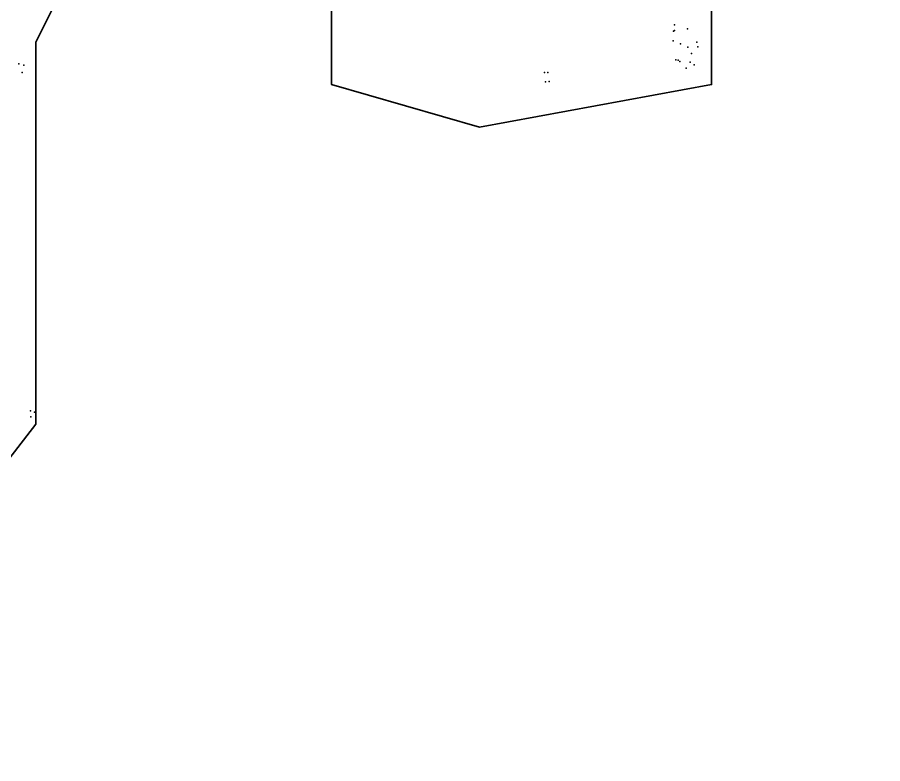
# Model space of a CAD drawing. Header units: millimetres. Extents: x -60275265 to 22802890, y -38578442 to 24337084.
# Drawn here: x 7221622 to 12418122, y -22397507 to -17916304 of the extents above; entities that cross this region are included whole.
import ezdxf

# ---------------------------------------------------------------- set-up
doc = ezdxf.new("R2010")
doc.units = ezdxf.units.MM
doc.header["$MEASUREMENT"] = 0
doc.layers.add('Outline', color=7, linetype='Continuous', true_color=0x000000)
doc.layers.add('particles', color=7, linetype='Continuous', true_color=0x000000)

msp = doc.modelspace()

# ---------------------------------------------------------------- linework, layer by layer
at = {"layer": 'Outline', "color": 3, "lineweight": 35, "true_color": 0x00ff00}
msp.add_lwpolyline([(13039331, -15644525), (11771230, -15644525), (11137351, -16154225), (11390938, -17810758), (11390938, -18320118), (9996120, -18575021), (9108430, -18320118), (9108430, -17173555), (7840611, -17045992), (7333096, -18065321), (7333096, -19467070), (7333096, -20358836), (6445571, -21505459), (5811691, -21887819), (4924165, -22014924), (3148832, -22014924), (2388023, -22014924), (1246851, -22397507)], dxfattribs=at)
at = {"layer": 'particles', "color": 93, "true_color": 0x67d435}
for p in [(11167622, -17961304), (11162622, -17999304), (11167622, -17995304), (11246622, -17986304), (11159622, -18057304), (11203622, -18075304), (11301622, -18065304), (11247622, -18096304), (11270622, -18134304), (11308622, -18094304), (11176622, -18171304), (11190622, -18174304), (11199622, -18181304), (11262622, -18185304), (7231622, -18195304), (7261622, -18204304), (11237622, -18221304), (11286622, -18202304), (7250622, -18248304), (10387622, -18247304), (10406622, -18247304), (10392622, -18304304), (10414622, -18302304), (7301622, -20279304), (7303622, -20315304), (7324622, -20286304)]:
    msp.add_point(p, dxfattribs=at)

doc.saveas('drawing.dxf')
